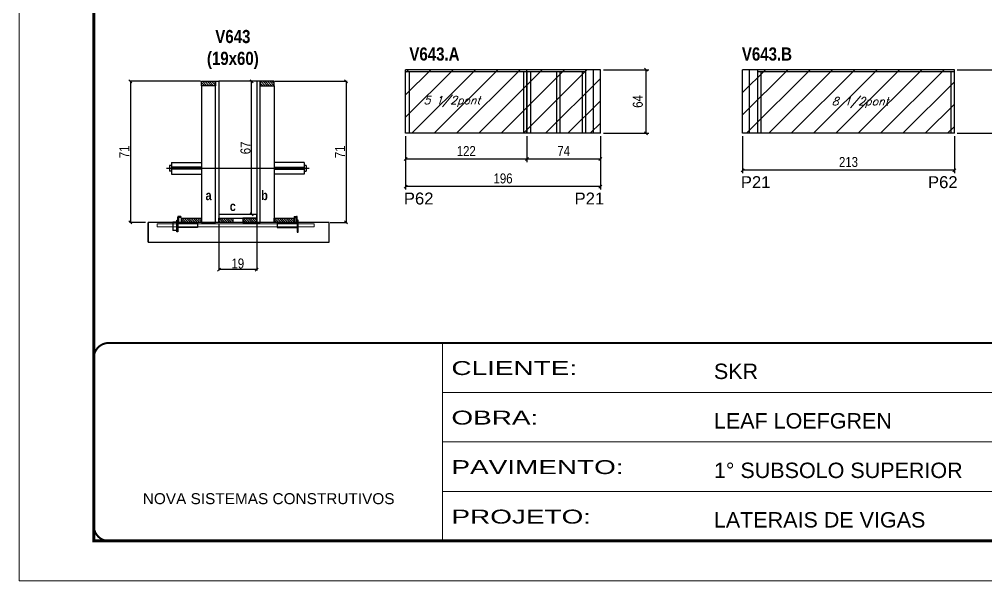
# Model space of a CAD drawing. Extents: x 3309 to 9590, y -2522 to 14608.
# Drawn here: x 3309 to 4281, y 6666 to 7231 of the extents above; entities that cross this region are included whole.
import ezdxf

# ---------------------------------------------------------------- set-up
doc = ezdxf.new("R2010")
doc.units = 0
for name, pattern in [('CONTINUO', [0]), ('DASHED', [0.75, 0.5, -0.25]), ('HIDDEN', [0.375, 0.25, -0.125])]:
    doc.linetypes.add(name, pattern=pattern)
for name, color, linetype in [('5', 5, 'Continuous'), ('barrote', 251, 'Continuous'), ('COTA', 241, 'Continuous'), ('detalhes', 4, 'Continuous'), ('NOMENCLATURA', 7, 'Continuous'), ('Painéis', 200, 'Continuous'), ('presilha', 1, 'Continuous'), ('SARR_2.2x10', 60, 'Continuous'), ('SARR_2.2x7', 40, 'Continuous'), ('SARR_3.5x7', 81, 'Continuous'), ('TENSOR', 3, 'Continuous'), ('texto', 7, 'Continuous')]:
    doc.layers.add(name, color=color, linetype=linetype)
for name, color, linetype, lineweight in [('CONCRETO', 251, 'Continuous', 25), ('Folhas', 255, 'Continuous', 9), ('Hachura', 251, 'Continuous', 9), ('SARRAFO DE PRESSAO', 251, 'DASHED', 9), ('SCO-___-LAJ', 2, 'Continuous', 0)]:
    doc.layers.add(name, color=color, linetype=linetype, lineweight=lineweight)
doc.styles.add('ARIAL', font='arial.ttf')
doc.styles.add('COTA TECNICA', font='techl___.ttf', dxfattribs={"height": 10})
doc.styles.add('COTA TECNICA 2X', font='techl___.ttf', dxfattribs={"height": 10})
doc.styles.add('Romans', font='romans.shx')
doc.styles.get("Standard").update_dxf_attribs({"font": 'arial.ttf'})
doc.styles.add('TECNICA', font='techb___.ttf', dxfattribs={"height": 10})
doc.styles.add('Tecnologia', font='')
doc.styles.get('Tecnologia').set_extended_font_data('Forgotten Futurist')
doc.dimstyles.new('PAINEL', dxfattribs={"dimtxt": 10, "dimasz": 3, "dimexe": 3, "dimexo": 3, "dimgap": 3, "dimtad": 1, "dimdec": 1, "dimzin": 12, "dimdsep": 46, "dimtxsty": 'COTA TECNICA', "dimblk1": 'OBLIQUE', "dimblk2": 'OBLIQUE', "dimsah": 1, "dimcen": 0.9, "dimclrd": 4, "dimclre": 4, "dimclrt": 240, "dimadec": 1, "dimazin": 3, "dimtfac": 1, "dimtdec": 1, "dimtmove": 0, "dimatfit": 3, "dimfxl": 1, "dimtolj": 1, "dimtzin": 12, "dimarcsym": 0})
doc.dimstyles.new('SECAO', dxfattribs={"dimscale": 0.333333, "dimtxt": 5, "dimasz": 9, "dimexe": 3, "dimexo": 3, "dimgap": 3, "dimtad": 1, "dimdec": 1, "dimlfac": 0.5, "dimzin": 12, "dimdsep": 46, "dimtxsty": 'COTA TECNICA 2X', "dimblk1": 'OBLIQUE', "dimblk2": 'OBLIQUE', "dimsah": 1, "dimcen": 0.9, "dimclrd": 4, "dimclre": 4, "dimclrt": 240, "dimadec": 1, "dimazin": 3, "dimtfac": 1, "dimtdec": 1, "dimtmove": 0, "dimatfit": 3, "dimfxl": 1, "dimtolj": 1, "dimtzin": 12, "dimarcsym": 0})
pattern_1 = [(135, (36745.6865, -116485.2461), (-1.122532015, -1.122532015), [])]

# ---------------------------------------------------------------- blocks, each defined once
blk = doc.blocks.new('9999999999')
at = {"color": 30, "linetype": 'CONTINUO'}
for p, q in [((98564.56, 34230.21), (98564.56, 34429.45)), ((98564.56, 34379.64), (99583.98, 34379.64)), ((98564.56, 34329.83), (99487.98, 34329.83)), ((98564.56, 34280.02), (99487.98, 34280.02))]:
    blk.add_line(p, q, dxfattribs=at)
at = {"color": 30, "linetype": 'CONTINUO', "const_width": 2}
blk.add_lwpolyline([(99583.98, 34230.21), (99583.98, 34414.45, 0.414214), (99568.98, 34429.45), (98228.98, 34429.45, 0.414214), (98213.98, 34414.45), (98213.98, 34245.21, 0.414214), (98228.98, 34230.21), (99583.98, 34230.21)], format="xyb", dxfattribs=at)
at = {"layer": 'Folhas'}
blk.add_lwpolyline([(98138.98, 34190.21), (99623.98, 34190.21), (99623.98, 35240.21), (98138.98, 35240.21)], close=True, dxfattribs=at)
at = {"layer": 'Folhas', "color": 30, "const_width": 3}
blk.add_lwpolyline([(98213.98, 34230.21), (99583.98, 34230.21), (99583.98, 35200.21), (98213.98, 35200.21)], close=True, dxfattribs=at)
at = {"color": 7, "linetype": 'Continuous', "ltscale": 5, "style": 'ARIAL'}
for s, height, p in [('SKR', 15.483, (98837.68, 34393.13)), ('LEAF LOEFGREN', 15.4829, (98837.68, 34343.32)), ('1° SUBSOLO SUPERIOR', 15.4829, (98837.68, 34293.51)), ('NOVA SISTEMAS CONSTRUTIVOS', 11.0592, (98263.19, 34267.21)), ('LATERAIS DE VIGAS', 15.4829, (98837.68, 34243.7))]:
    blk.add_text(s, height=height, dxfattribs=at).set_placement(p)
at = {"layer": 'Folhas', "color": 7, "style": 'Tecnologia', "width": 1.5}
for s, p in [('CLIENTE:', (98573.65, 34397.17)), ('OBRA:', (98573.65, 34347.31)), ('PAVIMENTO:', (98573.65, 34297.5)), ('PROJETO:', (98573.65, 34247.69))]:
    blk.add_text(s, height=14, dxfattribs=at).set_placement(p)
blk = doc.blocks.new('_Oblique')
at = {"color": 0, "linetype": 'ByBlock', "lineweight": -2}
blk.add_line((-0.5, -0.5), (0.5, 0.5), dxfattribs=at)
blk = doc.blocks.new('*D752')
at = {"layer": 'COTA', "color": 4, "lineweight": -2, "transparency": 16777216}
for p, q in [((3510.15, 7025.92), (3510.15, 6978.45)), ((3548.15, 7025.92), (3548.15, 6978.45)), ((3548.15, 6979.45), (3510.15, 6979.45))]:
    blk.add_line(p, q, dxfattribs=at)
at = {"layer": 'Defpoints', "color": 0, "transparency": 16777216}
for p in [(3510.15, 7026.92), (3548.15, 7026.92), (3510.15, 6979.45)]:
    blk.add_point(p, dxfattribs=at)
at = {"layer": 'COTA', "color": 4, "lineweight": -2, "transparency": 16777216, "xscale": 3, "yscale": 3, "zscale": 3, "rotation": 180}
blk.add_blockref('_Oblique', (3510.15, 6979.45), dxfattribs=at)
at = {"layer": 'COTA', "color": 4, "lineweight": -2, "transparency": 16777216, "xscale": 3, "yscale": 3, "zscale": 3}
blk.add_blockref('_Oblique', (3548.15, 6979.45), dxfattribs=at)
at = {"layer": 'COTA', "color": 240, "transparency": 16777216, "insert": (3529.15, 6985.54), "char_height": 10, "attachment_point": 5, "style": 'COTA TECNICA 2X'}
blk.add_mtext('\\A1;19', dxfattribs=at)
blk = doc.blocks.new('PRESILHA METÁLICA 1')
at = {"layer": 'presilha'}
for p, q in [((6, 15.5), (7.5, 15.5)), ((6, -2.5), (6, 15.5)), ((7.5, 10.6), (7.5, 19.9)), ((7.5, 15.5), (7.5, -2.5)), ((12, 21), (8.6, 21)), ((9, 11.6), (9, 18.9)), ((12, 19.5), (9.6, 19.5)), ((12, 21), (12, 19.5)), ((0, 13), (6, 13)), ((0, 13), (0, 0)), ((6, 0), (0, 0)), ((6, 13), (6, 0)), ((37.5, 4.1), (7.5, 4.1)), ((37.5, 11), (9.6, 11)), ((37.5, 11), (37.5, 4.1)), ((7.5, -2.5), (6, -2.5))]:
    blk.add_line(p, q, dxfattribs=at)
for centre, radius, start, end in [((8.6, 19.9), 1.14, 90, 180), ((9.6, 18.9), 0.57, 90, 180), ((9.6, 11.6), 0.57, 180, 270)]:
    blk.add_arc(centre, radius, start, end, dxfattribs=at)
blk = doc.blocks.new('PRESILHA METÁLICA 2')
at = {"layer": 'presilha'}
for p, q in [((-5.2, 23.5), (-5.2, 22)), ((-5.2, 23.5), (-1.9, 23.5)), ((-5.2, 22), (-2.8, 22)), ((-2.2, 14.1), (-2.2, 21.4)), ((0.8, 18), (-0.8, 18)), ((-0.8, 18), (-0.8, 0)), ((-0.8, 14.6), (-0.8, 22.4)), ((0.8, 0), (0.8, 18)), ((-30.8, 13.5), (-30.8, 6.6)), ((-30.8, 13.5), (-2.8, 13.5)), ((-30.8, 6.6), (-0.8, 6.6)), ((-0.8, 0), (0.8, 0))]:
    blk.add_line(p, q, dxfattribs=at)
for centre, radius, start, end in [((-2.8, 21.4), 0.57, 0, 90), ((-1.9, 22.4), 1.14, 0, 90), ((-2.8, 14.1), 0.57, 270, 0)]:
    blk.add_arc(centre, radius, start, end, dxfattribs=at)
blk = doc.blocks.new('*D753')
at = {"layer": 'COTA', "color": 4, "lineweight": -2, "transparency": 16777216}
for p, q in [((3491.55, 7168.92), (3420.1, 7168.92)), ((3421.1, 7168.92), (3421.1, 7026.92)), ((3436.33, 7026.92), (3420.1, 7026.92))]:
    blk.add_line(p, q, dxfattribs=at)
at = {"layer": 'Defpoints', "color": 0, "transparency": 16777216}
for p in [(3492.55, 7168.92), (3421.1, 7026.92), (3437.33, 7026.92)]:
    blk.add_point(p, dxfattribs=at)
at = {"layer": 'COTA', "color": 4, "lineweight": -2, "transparency": 16777216, "xscale": 3, "yscale": 3, "zscale": 3}
for p, rotation in [((3421.1, 7168.92), 90), ((3421.1, 7026.92), 270)]:
    blk.add_blockref('_Oblique', p, dxfattribs=dict(at, rotation=rotation))
at = {"layer": 'COTA', "color": 240, "transparency": 16777216, "insert": (3415.03, 7097.92), "char_height": 10, "attachment_point": 5, "rotation": 90, "style": 'COTA TECNICA 2X'}
blk.add_mtext('\\A1;71', dxfattribs=at)
blk = doc.blocks.new('*D754')
at = {"layer": 'COTA', "color": 4, "lineweight": -2, "transparency": 16777216}
for p, q in [((3566.75, 7168.92), (3639.07, 7168.92)), ((3638.07, 7168.92), (3638.07, 7026.92)), ((3621.96, 7026.92), (3639.07, 7026.92))]:
    blk.add_line(p, q, dxfattribs=at)
at = {"layer": 'Defpoints', "color": 0, "transparency": 16777216}
for p in [(3565.75, 7168.92), (3620.96, 7026.92), (3638.07, 7026.92)]:
    blk.add_point(p, dxfattribs=at)
at = {"layer": 'COTA', "color": 4, "lineweight": -2, "transparency": 16777216, "xscale": 3, "yscale": 3, "zscale": 3}
for p, rotation in [((3638.07, 7168.92), 90), ((3638.07, 7026.92), 270)]:
    blk.add_blockref('_Oblique', p, dxfattribs=dict(at, rotation=rotation))
at = {"layer": 'COTA', "color": 240, "transparency": 16777216, "insert": (3631.99, 7097.92), "char_height": 10, "attachment_point": 5, "rotation": 90, "style": 'COTA TECNICA 2X'}
blk.add_mtext('\\A1;71', dxfattribs=at)
blk = doc.blocks.new('*D755')
at = {"layer": 'COTA', "color": 4, "lineweight": -2, "transparency": 16777216}
for p, q in [((3547.15, 7168.92), (3542.07, 7168.92)), ((3543.07, 7034.92), (3543.07, 7168.92)), ((3547.15, 7034.92), (3542.07, 7034.92))]:
    blk.add_line(p, q, dxfattribs=at)
at = {"layer": 'Defpoints', "color": 0, "transparency": 16777216}
for p in [(3543.07, 7168.92), (3548.15, 7168.92), (3548.15, 7034.92)]:
    blk.add_point(p, dxfattribs=at)
at = {"layer": 'COTA', "color": 4, "lineweight": -2, "transparency": 16777216, "xscale": 3, "yscale": 3, "zscale": 3}
for p, rotation in [((3543.07, 7168.92), 90), ((3543.07, 7034.92), 270)]:
    blk.add_blockref('_Oblique', p, dxfattribs=dict(at, rotation=rotation))
at = {"layer": 'COTA', "color": 240, "transparency": 16777216, "insert": (3536.97, 7101.92), "char_height": 10, "attachment_point": 5, "rotation": 90, "style": 'COTA TECNICA 2X'}
blk.add_mtext('\\A1;67', dxfattribs=at)
blk = doc.blocks.new('*D756')
at = {"layer": 'COTA', "color": 4, "linetype": 'ByBlock', "lineweight": -2, "transparency": 16777216}
for p, q in [((3819.97, 7113.62), (3819.97, 7087.71)), ((3893.97, 7113.62), (3893.97, 7087.71)), ((3893.97, 7090.71), (3819.97, 7090.71))]:
    blk.add_line(p, q, dxfattribs=at)
at = {"layer": 'Defpoints', "color": 0, "linetype": 'ByBlock', "transparency": 16777216}
for p in [(3819.97, 7116.62), (3893.97, 7116.62), (3819.97, 7090.71)]:
    blk.add_point(p, dxfattribs=at)
at = {"layer": 'COTA', "color": 4, "linetype": 'ByBlock', "lineweight": -2, "transparency": 16777216, "xscale": 3, "yscale": 3, "zscale": 3, "rotation": 180}
blk.add_blockref('_Oblique', (3819.97, 7090.71), dxfattribs=at)
at = {"layer": 'COTA', "color": 4, "linetype": 'ByBlock', "lineweight": -2, "transparency": 16777216, "xscale": 3, "yscale": 3, "zscale": 3}
blk.add_blockref('_Oblique', (3893.97, 7090.71), dxfattribs=at)
at = {"layer": 'COTA', "color": 240, "linetype": 'ByBlock', "transparency": 16777216, "insert": (3856.97, 7098.78), "char_height": 10, "attachment_point": 5, "style": 'COTA TECNICA'}
blk.add_mtext('\\A1;74', dxfattribs=at)
blk = doc.blocks.new('*D757')
at = {"layer": 'COTA', "color": 4, "linetype": 'ByBlock', "lineweight": -2, "transparency": 16777216}
for p, q in [((3697.97, 7113.62), (3697.97, 7087.71)), ((3819.97, 7113.62), (3819.97, 7087.71)), ((3819.97, 7090.71), (3697.97, 7090.71))]:
    blk.add_line(p, q, dxfattribs=at)
at = {"layer": 'Defpoints', "color": 0, "linetype": 'ByBlock', "transparency": 16777216}
for p in [(3697.97, 7116.62), (3819.97, 7116.62), (3697.97, 7090.71)]:
    blk.add_point(p, dxfattribs=at)
at = {"layer": 'COTA', "color": 4, "linetype": 'ByBlock', "lineweight": -2, "transparency": 16777216, "xscale": 3, "yscale": 3, "zscale": 3, "rotation": 180}
blk.add_blockref('_Oblique', (3697.97, 7090.71), dxfattribs=at)
at = {"layer": 'COTA', "color": 4, "linetype": 'ByBlock', "lineweight": -2, "transparency": 16777216, "xscale": 3, "yscale": 3, "zscale": 3}
blk.add_blockref('_Oblique', (3819.97, 7090.71), dxfattribs=at)
at = {"layer": 'COTA', "color": 240, "linetype": 'ByBlock', "transparency": 16777216, "insert": (3758.97, 7098.77), "char_height": 10, "attachment_point": 5, "style": 'COTA TECNICA'}
blk.add_mtext('\\A1;122', dxfattribs=at)
blk = doc.blocks.new('*D758')
at = {"layer": 'COTA', "color": 4, "linetype": 'ByBlock', "lineweight": -2, "transparency": 16777216}
for p, q in [((3697.97, 7113.62), (3697.97, 7060)), ((3893.97, 7113.62), (3893.97, 7060)), ((3893.97, 7063), (3697.97, 7063))]:
    blk.add_line(p, q, dxfattribs=at)
at = {"layer": 'Defpoints', "color": 0, "linetype": 'ByBlock', "transparency": 16777216}
for p in [(3697.97, 7116.62), (3893.97, 7116.62), (3697.97, 7063)]:
    blk.add_point(p, dxfattribs=at)
at = {"layer": 'COTA', "color": 4, "linetype": 'ByBlock', "lineweight": -2, "transparency": 16777216, "xscale": 3, "yscale": 3, "zscale": 3, "rotation": 180}
blk.add_blockref('_Oblique', (3697.97, 7063), dxfattribs=at)
at = {"layer": 'COTA', "color": 4, "linetype": 'ByBlock', "lineweight": -2, "transparency": 16777216, "xscale": 3, "yscale": 3, "zscale": 3}
blk.add_blockref('_Oblique', (3893.97, 7063), dxfattribs=at)
at = {"layer": 'COTA', "color": 240, "linetype": 'ByBlock', "transparency": 16777216, "insert": (3795.97, 7071.13), "char_height": 10, "attachment_point": 5, "style": 'COTA TECNICA'}
blk.add_mtext('\\A1;196', dxfattribs=at)
blk = doc.blocks.new('*D759')
at = {"layer": 'COTA', "color": 4, "lineweight": -2, "transparency": 16777216}
for p, q in [((3896.97, 7180.62), (3942.66, 7180.62)), ((3939.66, 7180.62), (3939.66, 7116.62)), ((3896.97, 7116.62), (3942.66, 7116.62))]:
    blk.add_line(p, q, dxfattribs=at)
at = {"layer": 'Defpoints', "color": 0, "transparency": 16777216}
for p in [(3893.97, 7180.62), (3893.97, 7116.62), (3939.66, 7116.62)]:
    blk.add_point(p, dxfattribs=at)
at = {"layer": 'COTA', "color": 4, "lineweight": -2, "transparency": 16777216, "xscale": 3, "yscale": 3, "zscale": 3}
for p, rotation in [((3939.66, 7180.62), 90), ((3939.66, 7116.62), 270)]:
    blk.add_blockref('_Oblique', p, dxfattribs=dict(at, rotation=rotation))
at = {"layer": 'COTA', "color": 240, "transparency": 16777216, "insert": (3931.56, 7148.62), "char_height": 10, "attachment_point": 5, "rotation": 90, "style": 'COTA TECNICA'}
blk.add_mtext('\\A1;64', dxfattribs=at)
blk = doc.blocks.new('*D760')
at = {"layer": 'COTA', "color": 4, "linetype": 'ByBlock', "lineweight": -2, "transparency": 16777216}
for p, q in [((4036.94, 7113.62), (4036.94, 7076.48)), ((4249.94, 7113.62), (4249.94, 7076.48)), ((4249.94, 7079.48), (4036.94, 7079.48))]:
    blk.add_line(p, q, dxfattribs=at)
at = {"layer": 'Defpoints', "color": 0, "linetype": 'ByBlock', "transparency": 16777216}
for p in [(4036.94, 7116.62), (4249.94, 7116.62), (4036.94, 7079.48)]:
    blk.add_point(p, dxfattribs=at)
at = {"layer": 'COTA', "color": 4, "linetype": 'ByBlock', "lineweight": -2, "transparency": 16777216, "xscale": 3, "yscale": 3, "zscale": 3, "rotation": 180}
blk.add_blockref('_Oblique', (4036.94, 7079.48), dxfattribs=at)
at = {"layer": 'COTA', "color": 4, "linetype": 'ByBlock', "lineweight": -2, "transparency": 16777216, "xscale": 3, "yscale": 3, "zscale": 3}
blk.add_blockref('_Oblique', (4249.94, 7079.48), dxfattribs=at)
at = {"layer": 'COTA', "color": 240, "linetype": 'ByBlock', "transparency": 16777216, "insert": (4143.44, 7087.7), "char_height": 10, "attachment_point": 5, "style": 'COTA TECNICA'}
blk.add_mtext('\\A1;213', dxfattribs=at)
blk = doc.blocks.new('*D761')
at = {"layer": 'COTA', "color": 4, "lineweight": -2, "transparency": 16777216}
for p, q in [((4252.94, 7180.62), (4305.23, 7180.62)), ((4302.23, 7180.62), (4302.23, 7116.62)), ((4252.94, 7116.62), (4305.23, 7116.62))]:
    blk.add_line(p, q, dxfattribs=at)
at = {"layer": 'Defpoints', "color": 0, "transparency": 16777216}
for p in [(4249.94, 7180.62), (4249.94, 7116.62), (4302.23, 7116.62)]:
    blk.add_point(p, dxfattribs=at)
at = {"layer": 'COTA', "color": 4, "lineweight": -2, "transparency": 16777216, "xscale": 3, "yscale": 3, "zscale": 3}
for p, rotation in [((4302.23, 7180.62), 90), ((4302.23, 7116.62), 270)]:
    blk.add_blockref('_Oblique', p, dxfattribs=dict(at, rotation=rotation))
at = {"layer": 'COTA', "color": 240, "transparency": 16777216, "insert": (4294.12, 7148.62), "char_height": 10, "attachment_point": 5, "rotation": 90, "style": 'COTA TECNICA'}
blk.add_mtext('\\A1;64', dxfattribs=at)

msp = doc.modelspace()

# ---------------------------------------------------------------- hatches: boundary and pattern name
at = {"layer": 'Hachura', "linetype": 'ByBlock'}
h = msp.add_hatch(dxfattribs=at)
h.set_pattern_fill('ANSI31', color=256, scale=5)
h.paths.add_polyline_path([(3819.97, 7180.62), (3697.97, 7180.62), (3697.97, 7116.62), (3819.97, 7116.62)])
h.paths.add_polyline_path([(3893.97, 7180.62), (3819.97, 7180.62), (3819.97, 7116.62), (3893.97, 7116.62)])
h.paths.add_polyline_path([(4249.94, 7180.62), (4036.94, 7180.62), (4036.94, 7116.62), (4249.94, 7116.62)])
at = {"layer": 'SARR_2.2x10'}
h = msp.add_hatch(dxfattribs=at)
h.set_pattern_fill('ANSI31', color=256, scale=0.5, angle=90)
h.set_pattern_definition([(135, (36666.0865, -116485.2461), (-1.122532015, -1.122532015), [])])
h.paths.add_polyline_path([(3472.55, 7031.32), (3472.55, 7026.92), (3492.55, 7026.92), (3492.55, 7031.32)])
h = msp.add_hatch(dxfattribs=at)
h.set_pattern_fill('ANSI31', color=256, scale=0.5, angle=90)
h.set_pattern_definition([(135, (36759.2865, -116485.2461), (-1.122532015, -1.122532015), [])])
h.paths.add_polyline_path([(3565.75, 7031.32), (3565.75, 7026.92), (3585.75, 7026.92), (3585.75, 7031.32)])
at = {"layer": 'SARR_2.2x7'}
h = msp.add_hatch(dxfattribs=at)
h.set_pattern_fill('ANSI31', color=256, scale=0.5, angle=90)
h.set_pattern_definition([(135, (36680.0865, -116347.6461), (-1.122532015, -1.122532015), [])])
h.paths.add_polyline_path([(3506.55, 7168.92), (3506.55, 7164.52), (3492.55, 7164.52), (3492.55, 7168.92)])
h = msp.add_hatch(dxfattribs=at)
h.set_pattern_fill('ANSI31', color=256, scale=0.5, angle=90)
h.set_pattern_definition([(135, (36660.0865, -116347.6461), (-1.122532015, -1.122532015), [])])
h.paths.add_polyline_path([(3551.75, 7168.92), (3551.75, 7164.52), (3565.75, 7164.52), (3565.75, 7168.92)])
h = msp.add_hatch(dxfattribs=at)
h.set_pattern_fill('ANSI31', color=256, scale=0.5, angle=90)
h.set_pattern_definition(pattern_1)
h.paths.add_polyline_path([(3524.15, 7026.92), (3524.15, 7031.32), (3510.15, 7031.32), (3510.15, 7026.92)])
h = msp.add_hatch(dxfattribs=at)
h.set_pattern_fill('ANSI31', color=256, scale=0.5, angle=90)
h.set_pattern_definition(pattern_1)
h.paths.add_polyline_path([(3534.15, 7031.32), (3534.15, 7026.92), (3548.15, 7026.92), (3548.15, 7031.32)])

# ---------------------------------------------------------------- linework, layer by layer
at = {"ltscale": 3}
for p, q in [((3462.55, 7087.37), (3462.55, 7075.37)), ((3462.55, 7087.37), (3492.55, 7087.37)), ((3595.75, 7087.37), (3565.75, 7087.37)), ((3595.75, 7087.37), (3595.75, 7075.37)), ((3460.55, 7084.37), (3460.55, 7078.37)), ((3462.55, 7084.37), (3460.55, 7084.37)), ((3462.55, 7078.37), (3460.55, 7078.37)), ((3492.55, 7082.37), (3462.55, 7082.37)), ((3492.55, 7080.37), (3462.55, 7080.37)), ((3565.75, 7082.37), (3595.75, 7082.37)), ((3565.75, 7080.37), (3595.75, 7080.37)), ((3597.75, 7084.37), (3595.75, 7084.37)), ((3595.75, 7078.37), (3597.75, 7078.37)), ((3597.75, 7084.37), (3597.75, 7078.37)), ((3462.55, 7075.37), (3492.55, 7075.37)), ((3595.75, 7075.37), (3565.75, 7075.37))]:
    msp.add_line(p, q, dxfattribs=at)
at = {"layer": 'barrote'}
msp.add_lwpolyline([(3439.09, 7006.92), (3621.01, 7006.92), (3621.01, 7026.92), (3439.09, 7026.92)], close=True, dxfattribs=at)
at = {"layer": 'CONCRETO', "linetype": 'Continuous'}
msp.add_line((3548.15, 7168.92), (3510.15, 7168.92), dxfattribs=at)
at = {"layer": 'detalhes', "color": 250}
msp.add_line((3439.09, 7006.92), (3439.09, 7026.92), dxfattribs=at)
at = {"layer": 'Painéis', "linetype": 'ByBlock'}
for p, q in [((3893.97, 7180.62), (3697.97, 7180.62)), ((3697.97, 7116.62), (3697.97, 7180.62)), ((3819.97, 7116.62), (3819.97, 7180.62)), ((3893.97, 7116.62), (3893.97, 7180.62)), ((4249.94, 7180.62), (4036.94, 7180.62)), ((4036.94, 7116.62), (4036.94, 7180.62)), ((4249.94, 7116.62), (4249.94, 7180.62)), ((3893.97, 7116.62), (3697.97, 7116.62)), ((4249.94, 7116.62), (4036.94, 7116.62))]:
    msp.add_line(p, q, dxfattribs=at)
at = {"layer": 'Painéis', "linetype": 'Continuous'}
for points in [[(3506.55, 7026.92), (3506.55, 7168.92), (3510.15, 7168.92), (3510.15, 7026.92)], [(3551.75, 7026.92), (3551.75, 7168.92), (3548.15, 7168.92), (3548.15, 7026.92)], [(3548.15, 7034.92), (3510.15, 7034.92), (3510.15, 7031.32), (3548.15, 7031.32)]]:
    msp.add_lwpolyline(points, close=True, dxfattribs=at)
at = {"layer": 'SARR_2.2x10'}
for points in [[(3472.55, 7031.32), (3492.55, 7031.32), (3492.55, 7026.92), (3472.55, 7026.92)], [(3565.75, 7031.32), (3585.75, 7031.32), (3585.75, 7026.92), (3565.75, 7026.92)]]:
    msp.add_lwpolyline(points, close=True, dxfattribs=at)
at = {"layer": 'SARR_2.2x7', "linetype": 'Continuous'}
for p, q in [((3819.97, 7178.42), (3697.97, 7178.42)), ((3878.97, 7178.42), (3819.97, 7178.42)), ((3886.97, 7116.62), (3886.97, 7180.62)), ((4043.94, 7116.62), (4043.94, 7180.62)), ((4249.94, 7178.42), (4051.94, 7178.42))]:
    msp.add_line(p, q, dxfattribs=at)
at = {"layer": 'SARR_2.2x7', "elevation": 0}
for points in [[(3492.55, 7168.92), (3506.55, 7168.92), (3506.55, 7164.52), (3492.55, 7164.52)], [(3565.75, 7168.92), (3551.75, 7168.92), (3551.75, 7164.52), (3565.75, 7164.52)]]:
    msp.add_lwpolyline(points, close=True, dxfattribs=at)
at = {"layer": 'SARR_2.2x7'}
for points in [[(3510.15, 7031.32), (3524.15, 7031.32), (3524.15, 7026.92), (3510.15, 7026.92)], [(3548.15, 7031.32), (3534.15, 7031.32), (3534.15, 7026.92), (3548.15, 7026.92)]]:
    msp.add_lwpolyline(points, close=True, dxfattribs=at)
at = {"layer": 'SARR_3.5x7'}
for p, q in [((3701.47, 7178.42), (3701.47, 7116.62)), ((3816.47, 7178.42), (3816.47, 7116.62)), ((3819.97, 7178.42), (3819.97, 7116.62)), ((3823.47, 7178.42), (3823.47, 7116.62)), ((3849.73, 7178.42), (3849.73, 7116.62)), ((3853.23, 7178.42), (3853.23, 7116.62)), ((3875.47, 7178.42), (3875.47, 7116.62)), ((3878.97, 7180.62), (3878.97, 7116.62)), ((4051.94, 7180.62), (4051.94, 7116.62)), ((4055.44, 7178.42), (4055.44, 7116.62)), ((4246.44, 7178.42), (4246.44, 7116.62))]:
    msp.add_line(p, q, dxfattribs=at)
for points in [[(3506.55, 7164.52), (3492.55, 7164.52), (3492.55, 7026.92), (3506.55, 7026.92)], [(3551.75, 7164.52), (3565.75, 7164.52), (3565.75, 7026.92), (3551.75, 7026.92)]]:
    msp.add_lwpolyline(points, close=True, dxfattribs=at)
at = {"layer": 'SCO-___-LAJ', "color": 1}
msp.add_lwpolyline([(3448.09, 7025.59), (3605.93, 7025.59), (3605.93, 7022.39), (3448.09, 7022.39)], close=True, dxfattribs=at)
at = {"layer": 'TENSOR', "linetype": 'HIDDEN', "ltscale": 0.5}
msp.add_line((3457.55, 7081.37), (3601.05, 7081.37), dxfattribs=at)

# ---------------------------------------------------------------- block references
at = {"layer": 'presilha', "xscale": 0.6666666666666666, "yscale": 0.6666666666666666, "zscale": 0.6666666666666666}
for name, p in [('PRESILHA METÁLICA 1', (3463.68, 7018.96)), ('PRESILHA METÁLICA 2', (3589.43, 7017.29))]:
    msp.add_blockref(name, p, dxfattribs=at)
at = {"layer": 'SARRAFO DE PRESSAO', "color": 6, "linetype": 'ByBlock'}
msp.add_blockref('9999999999', (-94829.61, -27523.8), dxfattribs=at)

# ---------------------------------------------------------------- texts
at = {"layer": '5', "linetype": 'Continuous'}
for s, p in [('P21', (4035.14, 7061.47)), ('P62', (4223.41, 7061.47)), ('P62', (3696.17, 7044.99)), ('P21', (3867.92, 7044.99))]:
    msp.add_text(s, height=12, rotation=0.00004, dxfattribs=at).set_placement(p)
at = {"layer": 'detalhes', "style": 'TECNICA'}
for s, p in [('b', (3552.65, 7049.35)), ('a', (3496.67, 7049.36)), ('c', (3521.04, 7038.39))]:
    msp.add_text(s, height=9.6, dxfattribs=at).set_placement(p)
at = {"layer": 'NOMENCLATURA', "style": 'TECNICA'}
for s, p in [('V643.A', (3701.73, 7189.81)), ('V643.B', (4036.22, 7189.81))]:
    msp.add_text(s, height=13.2, dxfattribs=at).set_placement(p)
at = {"layer": 'NOMENCLATURA', "insert": (3524.15, 7220.62), "char_height": 13.2, "attachment_point": 2, "style": 'TECNICA'}
msp.add_mtext_dynamic_manual_height_columns('V643\\P(19x60)', width=300.2766, gutter_width=1, heights=[0], dxfattribs=at)
at = {"layer": 'texto', "color": 2, "char_height": 8, "attachment_point": 5, "style": 'Romans'}
for s, insert in [('{\\Q19;\\C256;5 1/2pont}', (3744.57, 7148.62)), ('{\\Q19;\\C256;8 1/2pont}', (4155.19, 7147.52))]:
    msp.add_mtext(s, dxfattribs=dict(at, insert=insert))

# ---------------------------------------------------------------- dimensions: what is measured, and where the dimension line sits
at = {"layer": 'COTA'}
for base, p1, p2, dimstyle, picture, middle in [((3939.66, 7116.62), (3893.97, 7180.62), (3893.97, 7116.62), 'PAINEL', '*D759', (3931.56, 7148.62)), ((4302.23, 7116.62), (4249.94, 7180.62), (4249.94, 7116.62), 'PAINEL', '*D761', (4294.12, 7148.62)), ((3421.1, 7026.92, 0), (3492.55, 7168.92), (3437.33, 7026.92, 0), 'SECAO', '*D753', (3415.03, 7097.92, 0)), ((3543.07, 7168.92), (3548.15, 7034.92), (3548.15, 7168.92), 'SECAO', '*D755', (3536.97, 7101.92)), ((3638.07, 7026.92, 0), (3565.75, 7168.92), (3620.96, 7026.92, 0), 'SECAO', '*D754', (3631.99, 7097.92, 0))]:
    dim = msp.add_linear_dim(base=base, p1=p1, p2=p2, angle=90, dimstyle=dimstyle, dxfattribs=at)
    dim.commit()
    dim.dimension.update_dxf_attribs({"geometry": picture, "text_midpoint": middle})
at = {"layer": 'COTA', "linetype": 'ByBlock'}
dim = msp.add_linear_dim(base=(3697.97, 7090.71), p1=(3819.97, 7116.62), p2=(3697.97, 7116.62), angle=180, dimstyle='PAINEL', override={"dimtmove": 1}, dxfattribs=at)
dim.commit()
dim.dimension.update_dxf_attribs({"geometry": '*D757', "text_midpoint": (3758.97, 7098.77)})
for base, p1, p2, picture, middle in [((3697.97, 7063), (3893.97, 7116.62), (3697.97, 7116.62), '*D758', (3795.97, 7071.13)), ((3819.97, 7090.71), (3893.97, 7116.62), (3819.97, 7116.62), '*D756', (3856.97, 7098.78)), ((4036.94, 7079.48), (4249.94, 7116.62), (4036.94, 7116.62), '*D760', (4143.44, 7087.7))]:
    dim = msp.add_linear_dim(base=base, p1=p1, p2=p2, angle=180, dimstyle='PAINEL', dxfattribs=at)
    dim.commit()
    dim.dimension.update_dxf_attribs({"geometry": picture, "text_midpoint": middle})
at = {"layer": 'COTA'}
dim = msp.add_linear_dim(base=(3510.15, 6979.45), p1=(3548.15, 7026.92), p2=(3510.15, 7026.92), angle=180, dimstyle='SECAO', dxfattribs=at)
dim.commit()
dim.dimension.update_dxf_attribs({"geometry": '*D752', "text_midpoint": (3529.15, 6979.45), "dimtype": 160})

doc.saveas('drawing.dxf')
